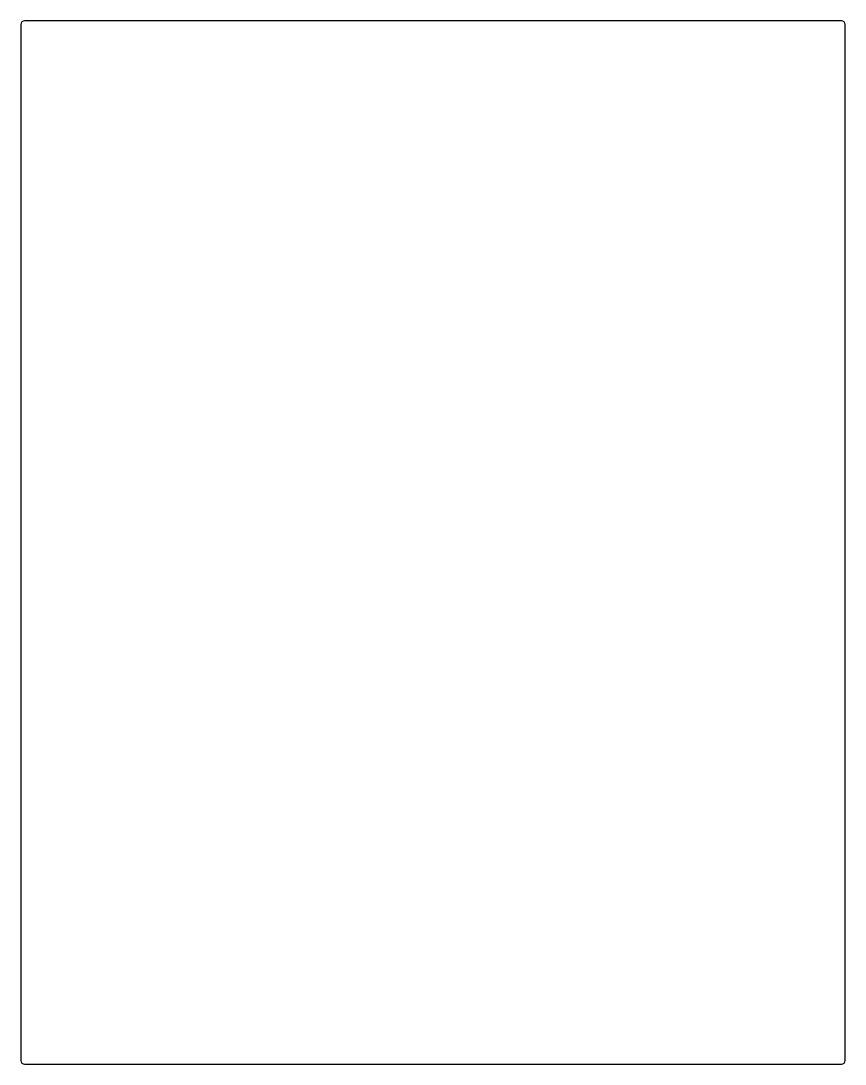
# Model space of a CAD drawing. Header units: millimetres. Extents: x -226 to 226, y 105 to 677.
import ezdxf

# ---------------------------------------------------------------- set-up
doc = ezdxf.new("R2010")
doc.units = ezdxf.units.MM
doc.layers.get('0').update_dxf_attribs({"linetype": 'CONTINUOUS'})

msp = doc.modelspace()

# ---------------------------------------------------------------- linework, layer by layer
msp.add_lwpolyline([(-225.99, 106.93, 0.414214), (-223.99, 104.93), (224.01, 104.93, 0.414214), (226.01, 106.93), (226.01, 674.93, 0.414214), (224.01, 676.93), (-223.99, 676.93, 0.414214), (-225.99, 674.93)], format="xyb", close=True)

doc.saveas('drawing.dxf')
